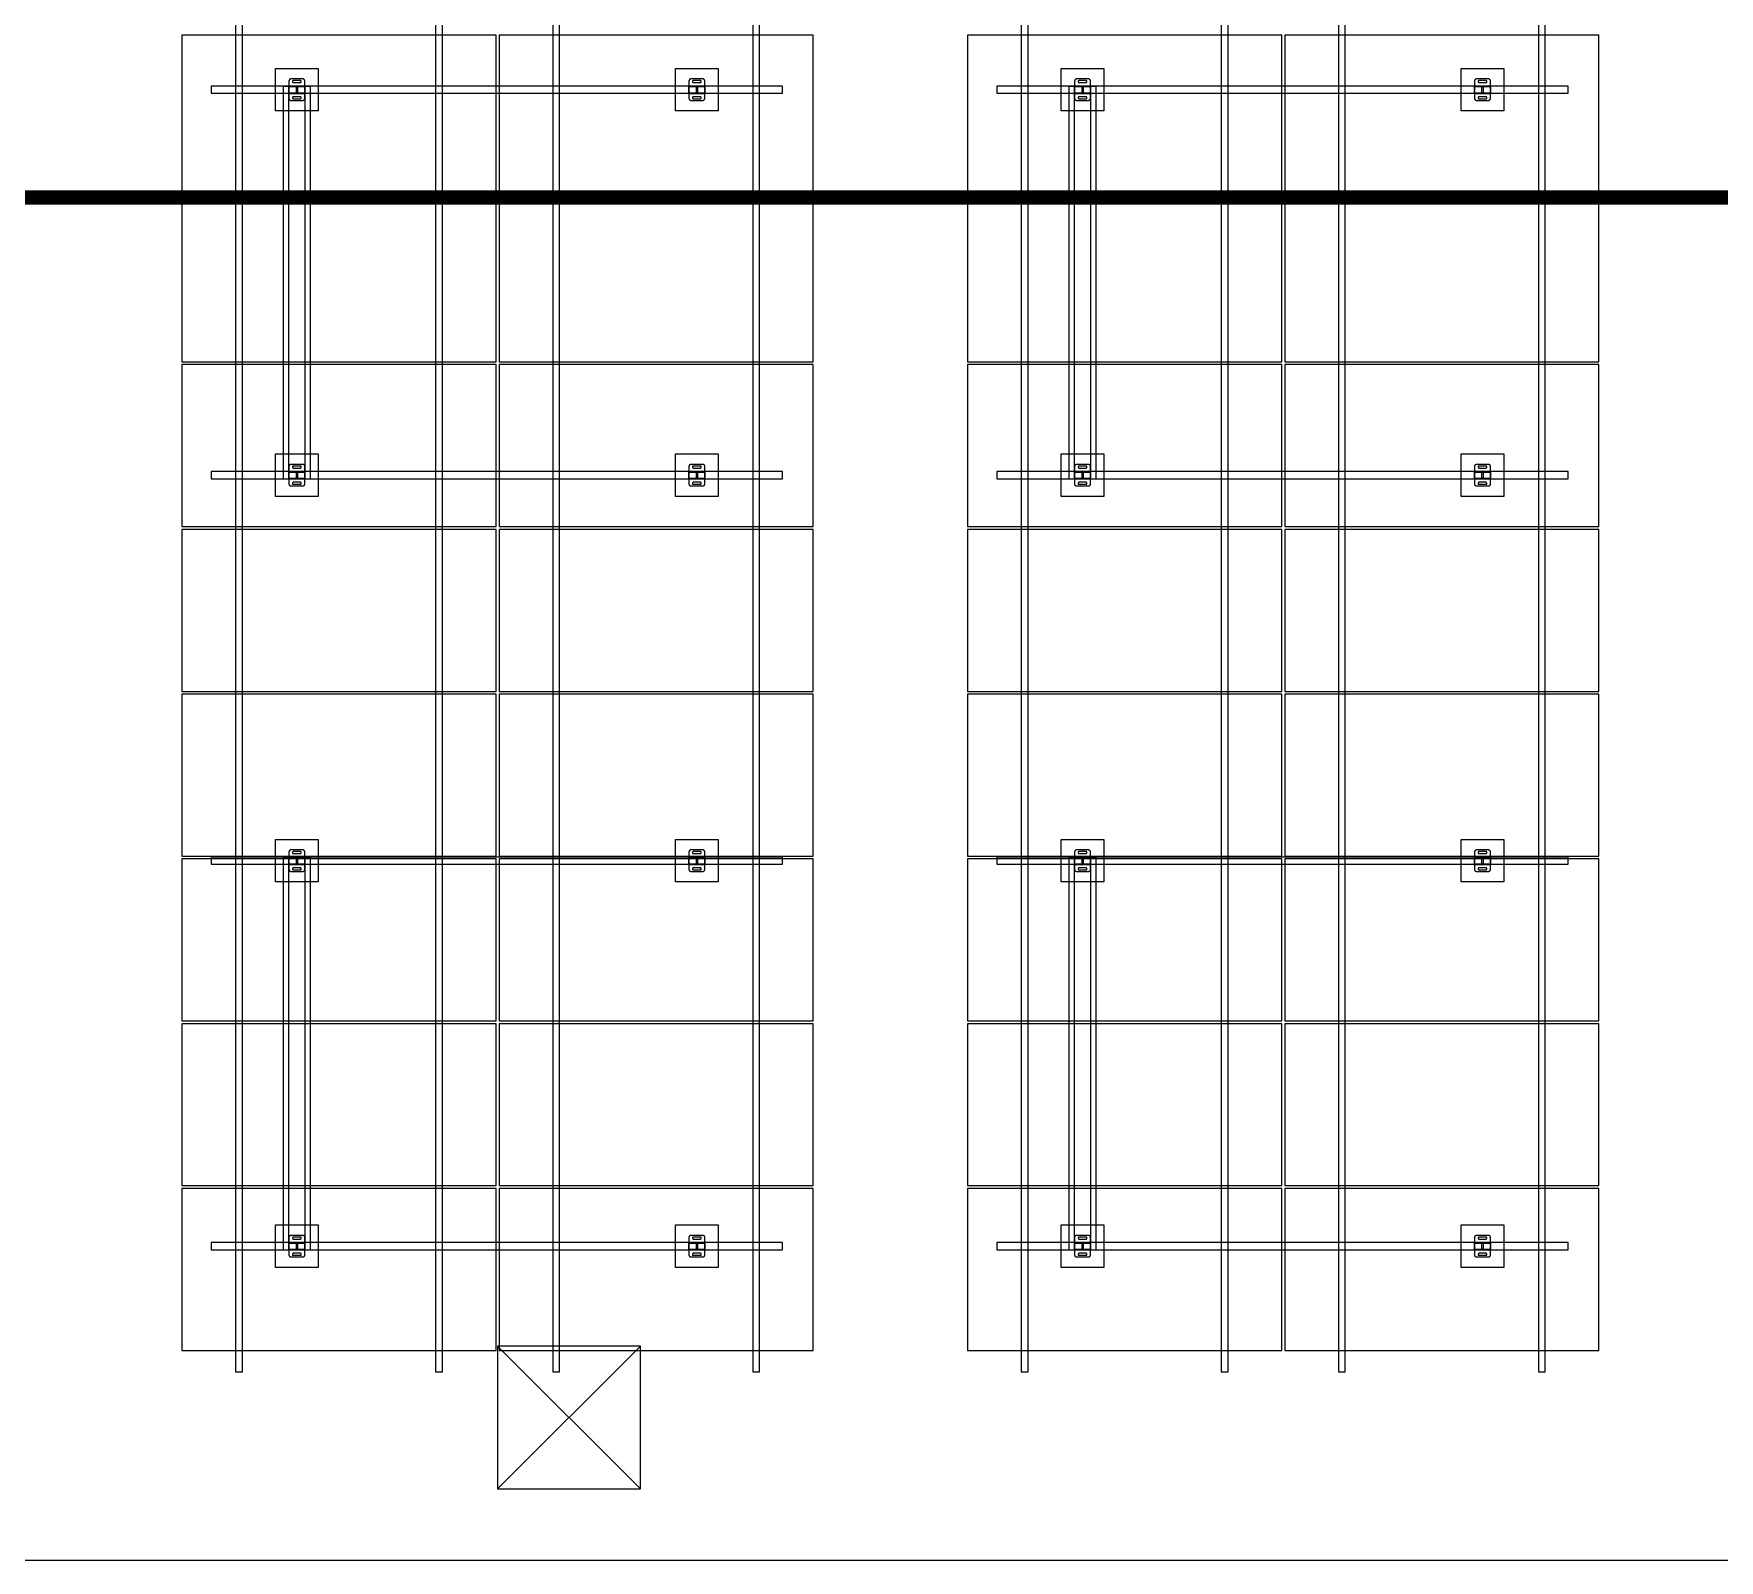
# Model space of a CAD drawing. Header units: millimetres. Extents: x -981 to 40050, y -7777 to 26000.
# Drawn here: x 16253 to 28053, y 0 to 10692 of the extents above; entities that cross this region are included whole.
import ezdxf

# ---------------------------------------------------------------- set-up
doc = ezdxf.new("R2010")
doc.units = ezdxf.units.MM
for name, color, linetype in [('PV', 5, 'Continuous'), ('PV-MOUNT-BRACING', 4, 'Continuous'), ('PV-MOUNT-POST', 3, 'Continuous'), ('PV-MOUNT-RAFTER', 1, 'Continuous'), ('PV-MOUNT-RAIL', 2, 'Continuous'), ('RACEWAY', 210, 'Continuous'), ('ROOF', 7, 'Continuous'), ('ROOF-OBSTACLE', 8, 'Continuous')]:
    doc.layers.add(name, color=color, linetype=linetype)

# ---------------------------------------------------------------- blocks, each defined once
blk = doc.blocks.new('TCR_PV_MODULE_PLAN_2199X1134_PLAN')
blk.add_lwpolyline([(0, 0), (2199, 0), (2199, 1134), (0, 1134), (0, 0)])
blk = doc.blocks.new('TCR_PV_MOUNT_POST_300_PLAN')
for points in [[(-149, 149), (149, 149), (149, -149), (-149, -149), (-149, 149)], [(75, 42), (75, 42), (75, 42), (75, 42), (75, 42), (75, 42), (75, 43), (75, 43), (75, 43), (75, 43), (75, 43), (75, 44), (75, 44), (75, 44), (75, 44), (74, 44), (74, 44), (74, 45), (74, 45), (74, 45), (74, 45), (74, 45), (74, 46), (74, 46), (74, 46), (74, 46), (74, 46), (74, 46), (74, 47), (74, 47), (74, 47), (74, 47), (74, 47), (74, 47), (73, 48), (73, 48), (73, 48), (73, 48), (73, 48), (73, 48), (73, 49), (73, 49), (73, 49), (73, 49), (73, 49), (73, 49), (72, 49), (72, 50), (72, 50), (72, 50), (72, 50), (72, 50), (72, 50), (72, 50), (72, 51), (72, 51), (71, 51), (71, 51), (71, 51), (71, 51), (71, 51), (71, 52), (71, 52), (71, 52), (70, 52), (70, 52), (70, 52), (70, 52), (70, 52), (70, 53), (70, 53), (70, 53), (69, 53), (69, 53), (69, 53), (69, 53), (69, 53), (69, 53), (69, 53), (68, 54), (68, 54), (68, 54), (68, 54), (68, 54), (68, 54), (68, 54), (67, 54), (67, 54), (67, 54), (67, 55), (67, 55), (67, 55), (66, 55), (66, 55), (66, 55), (66, 55), (66, 55), (66, 55), (65, 55), (65, 55), (65, 55), (65, 55), (65, 55), (65, 55), (64, 56), (64, 56), (64, 56), (64, 56), (64, 56), (64, 56), (63, 56), (63, 56), (63, 56), (63, 56), (63, 56), (63, 56), (62, 56), (62, 56), (62, 56), (62, 56), (62, 56), (61, 56), (61, 56), (61, 56), (61, 56), (61, 56), (60, 56), (60, 56), (60, 56), (-60, 56), (-60, 56), (-60, 56), (-61, 56), (-61, 56), (-61, 56), (-61, 56), (-61, 56), (-62, 56), (-62, 56), (-62, 56), (-62, 56), (-62, 56), (-63, 56), (-63, 56), (-63, 56), (-63, 56), (-63, 56), (-63, 56), (-64, 56), (-64, 56), (-64, 56), (-64, 56), (-64, 56), (-64, 56), (-65, 55), (-65, 55), (-65, 55), (-65, 55), (-65, 55), (-65, 55), (-66, 55), (-66, 55), (-66, 55), (-66, 55), (-66, 55), (-66, 55), (-67, 55), (-67, 55), (-67, 55), (-67, 54), (-67, 54), (-67, 54), (-68, 54), (-68, 54), (-68, 54), (-68, 54), (-68, 54), (-68, 54), (-68, 54), (-69, 53), (-69, 53), (-69, 53), (-69, 53), (-69, 53), (-69, 53), (-69, 53), (-70, 53), (-70, 53), (-70, 53), (-70, 52), (-70, 52), (-70, 52), (-70, 52), (-70, 52), (-71, 52), (-71, 52), (-71, 52), (-71, 51), (-71, 51), (-71, 51), (-71, 51), (-71, 51), (-72, 51), (-72, 51), (-72, 50), (-72, 50), (-72, 50), (-72, 50), (-72, 50), (-72, 50), (-72, 50), (-72, 49), (-73, 49), (-73, 49), (-73, 49), (-73, 49), (-73, 49), (-73, 49), (-73, 48), (-73, 48), (-73, 48), (-73, 48), (-73, 48), (-73, 48), (-74, 47), (-74, 47), (-74, 47), (-74, 47), (-74, 47), (-74, 47), (-74, 46), (-74, 46), (-74, 46), (-74, 46), (-74, 46), (-74, 46), (-74, 45), (-74, 45), (-74, 45), (-74, 45), (-74, 45), (-74, 44), (-74, 44), (-75, 44), (-75, 44), (-75, 44), (-75, 44), (-75, 43), (-75, 43), (-75, 43), (-75, 43), (-75, 43), (-75, 42), (-75, 42), (-75, 42), (-75, 42), (-75, 42), (-75, 42), (-75, -42), (-75, -42), (-75, -42), (-75, -42), (-75, -42), (-75, -42), (-75, -43), (-75, -43), (-75, -43), (-75, -43), (-75, -43), (-75, -44), (-75, -44), (-75, -44), (-75, -44), (-74, -44), (-74, -44), (-74, -45), (-74, -45), (-74, -45), (-74, -45), (-74, -45), (-74, -46), (-74, -46), (-74, -46), (-74, -46), (-74, -46), (-74, -46), (-74, -47), (-74, -47), (-74, -47), (-74, -47), (-74, -47), (-74, -47), (-73, -48), (-73, -48), (-73, -48), (-73, -48), (-73, -48), (-73, -48), (-73, -49), (-73, -49), (-73, -49), (-73, -49), (-73, -49), (-73, -49), (-72, -49), (-72, -50), (-72, -50), (-72, -50), (-72, -50), (-72, -50), (-72, -50), (-72, -50), (-72, -51), (-72, -51), (-71, -51), (-71, -51), (-71, -51), (-71, -51), (-71, -51), (-71, -52), (-71, -52), (-71, -52), (-70, -52), (-70, -52), (-70, -52), (-70, -52), (-70, -52), (-70, -53), (-70, -53), (-70, -53), (-69, -53), (-69, -53), (-69, -53), (-69, -53), (-69, -53), (-69, -53), (-69, -53), (-68, -54), (-68, -54), (-68, -54), (-68, -54), (-68, -54), (-68, -54), (-68, -54), (-67, -54), (-67, -54), (-67, -54), (-67, -55), (-67, -55), (-67, -55), (-66, -55), (-66, -55), (-66, -55), (-66, -55), (-66, -55), (-66, -55), (-65, -55), (-65, -55), (-65, -55), (-65, -55), (-65, -55), (-65, -55), (-64, -56), (-64, -56), (-64, -56), (-64, -56), (-64, -56), (-64, -56), (-63, -56), (-63, -56), (-63, -56), (-63, -56), (-63, -56), (-63, -56), (-62, -56), (-62, -56), (-62, -56), (-62, -56), (-62, -56), (-61, -56), (-61, -56), (-61, -56), (-61, -56), (-61, -56), (-60, -56), (-60, -56), (-60, -56), (60, -56), (60, -56), (60, -56), (61, -56), (61, -56), (61, -56), (61, -56), (61, -56), (62, -56), (62, -56), (62, -56), (62, -56), (62, -56), (63, -56), (63, -56), (63, -56), (63, -56), (63, -56), (63, -56), (64, -56), (64, -56), (64, -56), (64, -56), (64, -56), (64, -56), (65, -55), (65, -55), (65, -55), (65, -55), (65, -55), (65, -55), (66, -55), (66, -55), (66, -55), (66, -55), (66, -55), (66, -55), (67, -55), (67, -55), (67, -55), (67, -54), (67, -54), (67, -54), (68, -54), (68, -54), (68, -54), (68, -54), (68, -54), (68, -54), (68, -54), (69, -53), (69, -53), (69, -53), (69, -53), (69, -53), (69, -53), (69, -53), (70, -53), (70, -53), (70, -53), (70, -52), (70, -52), (70, -52), (70, -52), (70, -52), (71, -52), (71, -52), (71, -52), (71, -51), (71, -51), (71, -51), (71, -51), (71, -51), (72, -51), (72, -51), (72, -50), (72, -50), (72, -50), (72, -50), (72, -50), (72, -50), (72, -50), (72, -49), (73, -49), (73, -49), (73, -49), (73, -49), (73, -49), (73, -49), (73, -48), (73, -48), (73, -48), (73, -48), (73, -48), (73, -48), (74, -47), (74, -47), (74, -47), (74, -47), (74, -47), (74, -47), (74, -46), (74, -46), (74, -46), (74, -46), (74, -46), (74, -46), (74, -45), (74, -45), (74, -45), (74, -45), (74, -45), (74, -44), (74, -44), (75, -44), (75, -44), (75, -44), (75, -44), (75, -43), (75, -43), (75, -43), (75, -43), (75, -43), (75, -42), (75, -42), (75, -42), (75, -42), (75, -42), (75, -42), (75, 42)], [(-50, -24), (-50, 24), (-50, 25), (-50, 25), (-50, 25), (-50, 25), (-50, 25), (-50, 25), (-50, 25), (-50, 25), (-50, 25), (-50, 25), (-50, 25), (-50, 25), (-50, 26), (-50, 26), (-50, 26), (-50, 26), (-50, 26), (-51, 26), (-51, 26), (-51, 26), (-51, 26), (-51, 26), (-51, 26), (-51, 26), (-51, 27), (-51, 27), (-51, 27), (-51, 27), (-51, 27), (-51, 27), (-51, 27), (-51, 27), (-51, 27), (-51, 27), (-51, 27), (-51, 27), (-51, 27), (-51, 28), (-51, 28), (-51, 28), (-51, 28), (-51, 28), (-51, 28), (-51, 28), (-51, 28), (-52, 28), (-52, 29), (-52, 29), (-52, 29), (-52, 29), (-52, 29), (-52, 29), (-52, 29), (-52, 29), (-53, 29), (-53, 30), (-53, 30), (-53, 30), (-53, 30), (-53, 30), (-53, 30), (-53, 30), (-54, 30), (-54, 30), (-54, 30), (-54, 30), (-54, 30), (-54, 31), (-54, 31), (-54, 31), (-54, 31), (-54, 31), (-54, 31), (-55, 31), (-55, 31), (-55, 31), (-55, 31), (-55, 31), (-55, 31), (-55, 31), (-55, 31), (-55, 31), (-55, 31), (-55, 31), (-55, 31), (-55, 31), (-56, 31), (-56, 31), (-56, 31), (-56, 31), (-56, 31), (-56, 31), (-56, 31), (-56, 31), (-56, 31), (-56, 31), (-56, 31), (-56, 31), (-57, 31), (-57, 31), (-57, 31), (-57, 31), (-57, 31), (-57, 31), (-57, 31), (-57, 31), (-57, 31), (-57, 31), (-57, 31), (-58, 31), (-58, 31), (-58, 31), (-58, 31), (-58, 31), (-58, 31), (-58, 31), (-58, 31), (-58, 31), (-58, 31), (-58, 31), (-58, 31), (-59, 31), (-59, 31), (-59, 31), (-59, 31), (-59, 31), (-59, 31), (-59, 31), (-59, 31), (-59, 31), (-59, 31), (-59, 31), (-59, 31), (-60, 31), (-60, 31), (-60, 31), (-60, 31), (-60, 31), (-60, 31), (-60, 31), (-60, 31), (-60, 31), (-60, 31), (-60, 31), (-60, 30), (-60, 30), (-61, 30), (-61, 30), (-61, 30), (-61, 30), (-61, 30), (-61, 30), (-61, 30), (-61, 30), (-62, 30), (-62, 30), (-62, 29), (-62, 29), (-62, 29), (-62, 29), (-62, 29), (-62, 29), (-62, 29), (-63, 29), (-63, 29), (-63, 28), (-63, 28), (-63, 28), (-63, 28), (-63, 28), (-63, 28), (-63, 28), (-63, 28), (-63, 28), (-63, 27), (-63, 27), (-63, 27), (-63, 27), (-63, 27), (-63, 27), (-64, 27), (-64, 27), (-64, 27), (-64, 27), (-64, 27), (-64, 27), (-64, 27), (-64, 26), (-64, 26), (-64, 26), (-64, 26), (-64, 26), (-64, 26), (-64, 26), (-64, 26), (-64, 26), (-64, 26), (-64, 26), (-64, 26), (-64, 25), (-64, 25), (-64, 25), (-64, 25), (-64, 25), (-64, 25), (-64, 25), (-64, 25), (-64, 25), (-64, 25), (-64, 25), (-64, 25), (-64, 24), (-64, -24), (-64, -25), (-64, -25), (-64, -25), (-64, -25), (-64, -25), (-64, -25), (-64, -25), (-64, -25), (-64, -25), (-64, -25), (-64, -25), (-64, -25), (-64, -26), (-64, -26), (-64, -26), (-64, -26), (-64, -26), (-64, -26), (-64, -26), (-64, -26), (-64, -26), (-64, -26), (-64, -26), (-64, -26), (-64, -27), (-64, -27), (-64, -27), (-64, -27), (-64, -27), (-64, -27), (-64, -27), (-63, -27), (-63, -27), (-63, -27), (-63, -27), (-63, -27), (-63, -27), (-63, -28), (-63, -28), (-63, -28), (-63, -28), (-63, -28), (-63, -28), (-63, -28), (-63, -28), (-63, -28), (-63, -29), (-63, -29), (-62, -29), (-62, -29), (-62, -29), (-62, -29), (-62, -29), (-62, -29), (-62, -29), (-62, -30), (-62, -30), (-61, -30), (-61, -30), (-61, -30), (-61, -30), (-61, -30), (-61, -30), (-61, -30), (-61, -30), (-60, -30), (-60, -30), (-60, -31), (-60, -31), (-60, -31), (-60, -31), (-60, -31), (-60, -31), (-60, -31), (-60, -31), (-60, -31), (-60, -31), (-60, -31), (-59, -31), (-59, -31), (-59, -31), (-59, -31), (-59, -31), (-59, -31), (-59, -31), (-59, -31), (-59, -31), (-59, -31), (-59, -31), (-59, -31), (-58, -31), (-58, -31), (-58, -31), (-58, -31), (-58, -31), (-58, -31), (-58, -31), (-58, -31), (-58, -31), (-58, -31), (-58, -31), (-58, -31), (-57, -31), (-57, -31), (-57, -31), (-57, -31), (-57, -31), (-57, -31), (-57, -31), (-57, -31), (-57, -31), (-57, -31), (-57, -31), (-56, -31), (-56, -31), (-56, -31), (-56, -31), (-56, -31), (-56, -31), (-56, -31), (-56, -31), (-56, -31), (-56, -31), (-56, -31), (-56, -31), (-55, -31), (-55, -31), (-55, -31), (-55, -31), (-55, -31), (-55, -31), (-55, -31), (-55, -31), (-55, -31), (-55, -31), (-55, -31), (-55, -31), (-55, -31), (-54, -31), (-54, -31), (-54, -31), (-54, -31), (-54, -31), (-54, -31), (-54, -30), (-54, -30), (-54, -30), (-54, -30), (-54, -30), (-53, -30), (-53, -30), (-53, -30), (-53, -30), (-53, -30), (-53, -30), (-53, -30), (-53, -29), (-52, -29), (-52, -29), (-52, -29), (-52, -29), (-52, -29), (-52, -29), (-52, -29), (-52, -29), (-52, -28), (-51, -28), (-51, -28), (-51, -28), (-51, -28), (-51, -28), (-51, -28), (-51, -28), (-51, -28), (-51, -27), (-51, -27), (-51, -27), (-51, -27), (-51, -27), (-51, -27), (-51, -27), (-51, -27), (-51, -27), (-51, -27), (-51, -27), (-51, -27), (-51, -27), (-51, -26), (-51, -26), (-51, -26), (-51, -26), (-51, -26), (-51, -26), (-51, -26), (-50, -26), (-50, -26), (-50, -26), (-50, -26), (-50, -26), (-50, -25), (-50, -25), (-50, -25), (-50, -25), (-50, -25), (-50, -25), (-50, -25), (-50, -25), (-50, -25), (-50, -25), (-50, -25), (-50, -25), (-50, -24)], [(-26, -56), (-26, 56)], [(-25, 56), (25, 56), (25, 6), (-25, 6), (-25, 56)], [(-22, -56), (-22, 56)], [(22, -56), (22, 56)], [(26, -56), (26, 56)], [(64, -24), (64, 24), (64, 25), (64, 25), (64, 25), (64, 25), (64, 25), (64, 25), (64, 25), (64, 25), (64, 25), (64, 25), (64, 25), (64, 25), (64, 26), (64, 26), (64, 26), (64, 26), (64, 26), (64, 26), (64, 26), (64, 26), (64, 26), (64, 26), (64, 26), (64, 26), (64, 27), (64, 27), (64, 27), (64, 27), (64, 27), (64, 27), (64, 27), (63, 27), (63, 27), (63, 27), (63, 27), (63, 27), (63, 27), (63, 28), (63, 28), (63, 28), (63, 28), (63, 28), (63, 28), (63, 28), (63, 28), (63, 28), (63, 29), (63, 29), (62, 29), (62, 29), (62, 29), (62, 29), (62, 29), (62, 29), (62, 29), (62, 30), (62, 30), (61, 30), (61, 30), (61, 30), (61, 30), (61, 30), (61, 30), (61, 30), (61, 30), (60, 30), (60, 30), (60, 31), (60, 31), (60, 31), (60, 31), (60, 31), (60, 31), (60, 31), (60, 31), (60, 31), (60, 31), (60, 31), (59, 31), (59, 31), (59, 31), (59, 31), (59, 31), (59, 31), (59, 31), (59, 31), (59, 31), (59, 31), (59, 31), (59, 31), (58, 31), (58, 31), (58, 31), (58, 31), (58, 31), (58, 31), (58, 31), (58, 31), (58, 31), (58, 31), (58, 31), (58, 31), (57, 31), (57, 31), (57, 31), (57, 31), (57, 31), (57, 31), (57, 31), (57, 31), (57, 31), (57, 31), (57, 31), (56, 31), (56, 31), (56, 31), (56, 31), (56, 31), (56, 31), (56, 31), (56, 31), (56, 31), (56, 31), (56, 31), (56, 31), (55, 31), (55, 31), (55, 31), (55, 31), (55, 31), (55, 31), (55, 31), (55, 31), (55, 31), (55, 31), (55, 31), (55, 31), (55, 31), (54, 31), (54, 31), (54, 31), (54, 31), (54, 31), (54, 31), (54, 30), (54, 30), (54, 30), (54, 30), (54, 30), (53, 30), (53, 30), (53, 30), (53, 30), (53, 30), (53, 30), (53, 30), (53, 29), (52, 29), (52, 29), (52, 29), (52, 29), (52, 29), (52, 29), (52, 29), (52, 29), (52, 28), (51, 28), (51, 28), (51, 28), (51, 28), (51, 28), (51, 28), (51, 28), (51, 28), (51, 27), (51, 27), (51, 27), (51, 27), (51, 27), (51, 27), (51, 27), (51, 27), (51, 27), (51, 27), (51, 27), (51, 27), (51, 27), (51, 26), (51, 26), (51, 26), (51, 26), (51, 26), (51, 26), (51, 26), (50, 26), (50, 26), (50, 26), (50, 26), (50, 26), (50, 25), (50, 25), (50, 25), (50, 25), (50, 25), (50, 25), (50, 25), (50, 25), (50, 25), (50, 25), (50, 25), (50, 25), (50, 24), (50, -24), (50, -25), (50, -25), (50, -25), (50, -25), (50, -25), (50, -25), (50, -25), (50, -25), (50, -25), (50, -25), (50, -25), (50, -25), (50, -26), (50, -26), (50, -26), (50, -26), (50, -26), (51, -26), (51, -26), (51, -26), (51, -26), (51, -26), (51, -26), (51, -26), (51, -27), (51, -27), (51, -27), (51, -27), (51, -27), (51, -27), (51, -27), (51, -27), (51, -27), (51, -27), (51, -27), (51, -27), (51, -27), (51, -28), (51, -28), (51, -28), (51, -28), (51, -28), (51, -28), (51, -28), (51, -28), (52, -28), (52, -29), (52, -29), (52, -29), (52, -29), (52, -29), (52, -29), (52, -29), (52, -29), (53, -29), (53, -30), (53, -30), (53, -30), (53, -30), (53, -30), (53, -30), (53, -30), (54, -30), (54, -30), (54, -30), (54, -30), (54, -30), (54, -31), (54, -31), (54, -31), (54, -31), (54, -31), (54, -31), (55, -31), (55, -31), (55, -31), (55, -31), (55, -31), (55, -31), (55, -31), (55, -31), (55, -31), (55, -31), (55, -31), (55, -31), (55, -31), (56, -31), (56, -31), (56, -31), (56, -31), (56, -31), (56, -31), (56, -31), (56, -31), (56, -31), (56, -31), (56, -31), (56, -31), (57, -31), (57, -31), (57, -31), (57, -31), (57, -31), (57, -31), (57, -31), (57, -31), (57, -31), (57, -31), (57, -31), (58, -31), (58, -31), (58, -31), (58, -31), (58, -31), (58, -31), (58, -31), (58, -31), (58, -31), (58, -31), (58, -31), (58, -31), (59, -31), (59, -31), (59, -31), (59, -31), (59, -31), (59, -31), (59, -31), (59, -31), (59, -31), (59, -31), (59, -31), (59, -31), (60, -31), (60, -31), (60, -31), (60, -31), (60, -31), (60, -31), (60, -31), (60, -31), (60, -31), (60, -31), (60, -31), (60, -30), (60, -30), (61, -30), (61, -30), (61, -30), (61, -30), (61, -30), (61, -30), (61, -30), (61, -30), (62, -30), (62, -30), (62, -29), (62, -29), (62, -29), (62, -29), (62, -29), (62, -29), (62, -29), (63, -29), (63, -29), (63, -28), (63, -28), (63, -28), (63, -28), (63, -28), (63, -28), (63, -28), (63, -28), (63, -28), (63, -27), (63, -27), (63, -27), (63, -27), (63, -27), (63, -27), (64, -27), (64, -27), (64, -27), (64, -27), (64, -27), (64, -27), (64, -27), (64, -26), (64, -26), (64, -26), (64, -26), (64, -26), (64, -26), (64, -26), (64, -26), (64, -26), (64, -26), (64, -26), (64, -26), (64, -25), (64, -25), (64, -25), (64, -25), (64, -25), (64, -25), (64, -25), (64, -25), (64, -25), (64, -25), (64, -25), (64, -25), (64, -24)], [(-25, -6), (25, -6), (25, -56), (-25, -56), (-25, -6)]]:
    blk.add_lwpolyline(points)
blk = doc.blocks.new('TCR_TANK_ROOF_HATCH_1000_PLAN')
for points in [[(0, 0), (1000, 0), (1000, 1000), (0, 1000), (0, 0)], [(0, 0), (1000, 1000)], [(0, 1000), (1000, 0)]]:
    blk.add_lwpolyline(points)

msp = doc.modelspace()

# ---------------------------------------------------------------- linework, layer by layer
at = {"layer": 'PV-MOUNT-BRACING'}
for points in [[(17999, 7575), (18039, 7575), (18039, 10322), (17999, 10322)], [(18151, 7575), (18191, 7575), (18191, 10322), (18151, 10322)], [(23499, 7575), (23539, 7575), (23539, 10322), (23499, 10322)], [(23651, 7575), (23691, 7575), (23691, 10322), (23651, 10322)], [(17999, 2175), (18039, 2175), (18039, 4922), (17999, 4922)], [(18151, 2175), (18191, 2175), (18191, 4922), (18151, 4922)], [(23499, 2175), (23539, 2175), (23539, 4922), (23499, 4922)], [(23651, 2175), (23691, 2175), (23691, 4922), (23651, 4922)]]:
    msp.add_lwpolyline(points, close=True, dxfattribs=at)
at = {"layer": 'PV-MOUNT-RAFTER'}
for points in [[(17495, 10275), (21495, 10275), (21495, 10325), (17495, 10325)], [(22995, 10275), (26995, 10275), (26995, 10325), (22995, 10325)], [(17495, 7575), (21495, 7575), (21495, 7625), (17495, 7625)], [(22995, 7575), (26995, 7575), (26995, 7625), (22995, 7625)], [(17495, 4875), (21495, 4875), (21495, 4925), (17495, 4925)], [(22995, 4875), (26995, 4875), (26995, 4925), (22995, 4925)], [(17495, 2175), (21495, 2175), (21495, 2225), (17495, 2225)], [(22995, 2175), (26995, 2175), (26995, 2225), (22995, 2225)]]:
    msp.add_lwpolyline(points, close=True, dxfattribs=at)
at = {"layer": 'PV-MOUNT-RAIL'}
for points in [[(17666, 1320), (17714, 1320), (17714, 24680), (17666, 24680)], [(19066, 1320), (19114, 1320), (19114, 24680), (19066, 24680)], [(19886, 1320), (19934, 1320), (19934, 24680), (19886, 24680)], [(21286, 1320), (21334, 1320), (21334, 24680), (21286, 24680)], [(23166, 1320), (23214, 1320), (23214, 24680), (23166, 24680)], [(24566, 1320), (24614, 1320), (24614, 24680), (24566, 24680)], [(25386, 1320), (25434, 1320), (25434, 24680), (25386, 24680)], [(26786, 1320), (26834, 1320), (26834, 24680), (26786, 24680)]]:
    msp.add_lwpolyline(points, close=True, dxfattribs=at)
at = {"layer": 'RACEWAY', "const_width": 100}
msp.add_lwpolyline([(32710, 9545), (1890, 9545)], dxfattribs=at)
at = {"layer": 'ROOF'}
msp.add_lwpolyline([(0, 0), (40000, 0), (40000, 26000), (0, 26000)], close=True, dxfattribs=at)

# ---------------------------------------------------------------- block references
at = {"layer": 'PV'}
for p in [(17290, 9548), (19511, 9548), (22790, 9548), (25011, 9548), (17290, 8394), (19511, 8394), (22790, 8394), (25011, 8394), (17290, 7240), (19511, 7240), (22790, 7240), (25011, 7240), (17290, 6086), (19511, 6086), (22790, 6086), (25011, 6086), (17290, 4932), (19511, 4932), (22790, 4932), (25011, 4932), (17290, 3778), (19511, 3778), (22790, 3778), (25011, 3778), (17290, 2624), (19511, 2624), (22790, 2624), (25011, 2624), (17290, 1470), (19511, 1470), (22790, 1470), (25011, 1470)]:
    msp.add_blockref('TCR_PV_MODULE_PLAN_2199X1134_PLAN', p, dxfattribs=at)
at = {"layer": 'PV-MOUNT-POST', "rotation": 270}
for p in [(18095, 10300), (20895, 10300), (23595, 10300), (26395, 10300), (18095, 7600), (20895, 7600), (23595, 7600), (26395, 7600), (18095, 4900), (20895, 4900), (23595, 4900), (26395, 4900), (18095, 2200), (20895, 2200), (23595, 2200), (26395, 2200)]:
    msp.add_blockref('TCR_PV_MOUNT_POST_300_PLAN', p, dxfattribs=at)
at = {"layer": 'ROOF-OBSTACLE'}
msp.add_blockref('TCR_TANK_ROOF_HATCH_1000_PLAN', (19500, 500), dxfattribs=at)

doc.saveas('drawing.dxf')
